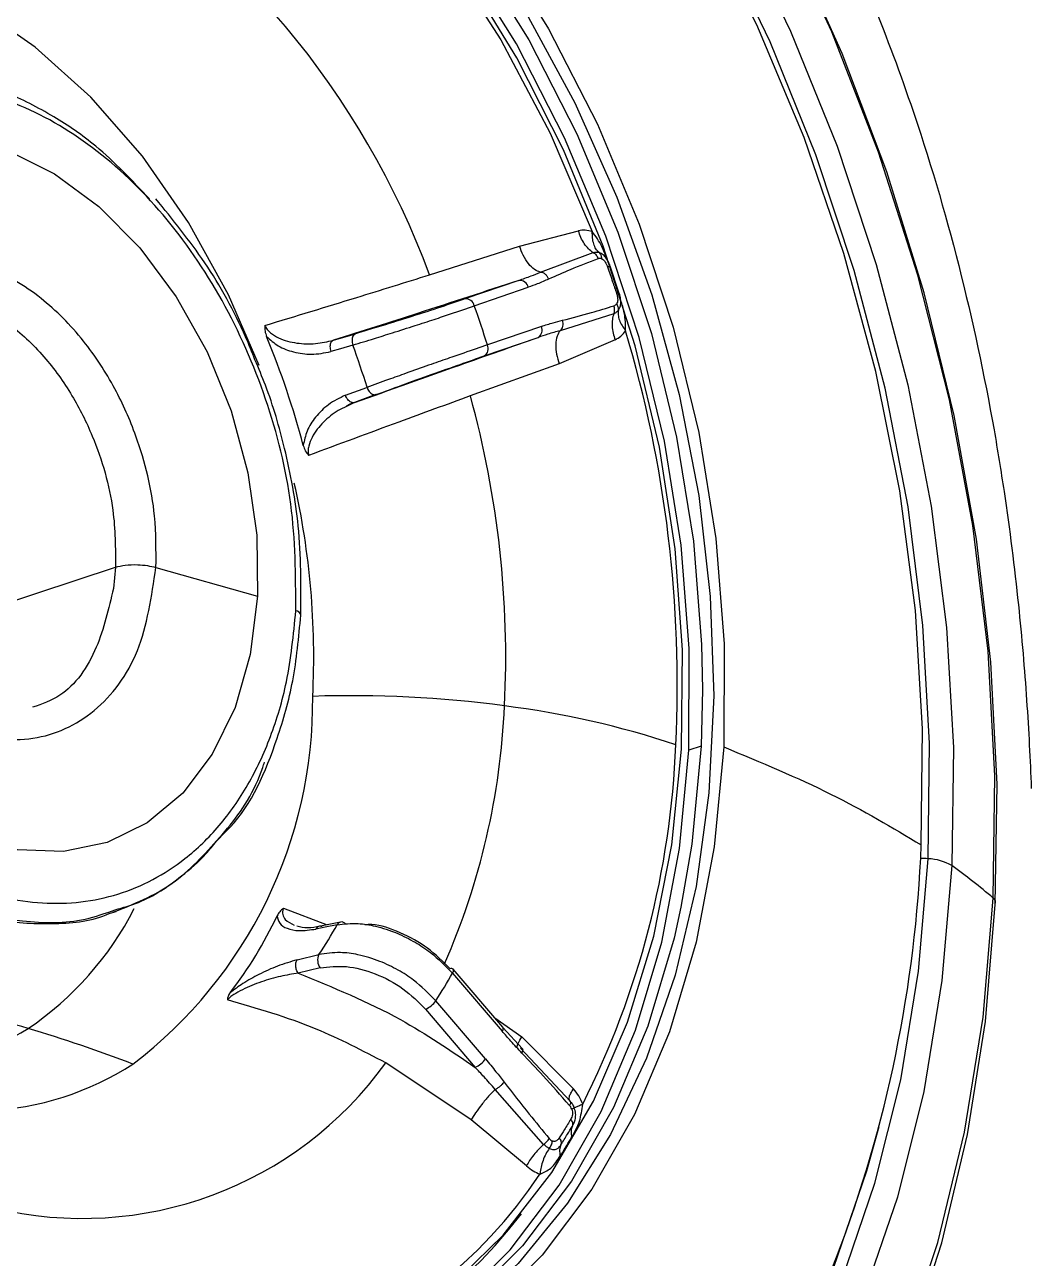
# Model space of a CAD drawing. Extents: x 525 to 613, y 487 to 635.
# Drawn here: x 541.363 to 542.62, y 561.978 to 563.518 of the extents above; entities that cross this region are included whole.
import ezdxf

# ---------------------------------------------------------------- set-up
doc = ezdxf.new("R2010")
doc.units = 0
doc.header["$MEASUREMENT"] = 0
doc.layers.add('1', color=4, linetype='Continuous')
doc.layers.add('STD TEST', color=3, linetype='Continuous')

# ---------------------------------------------------------------- blocks, each defined once
blk = doc.blocks.new('2023 VANGUARD')
at = {"layer": '1', "color": 3, "linetype": 'Continuous', "lineweight": 25}
for p, q in [((-26.9788, -29.4499), (-26.9052, -29.4307)), ((-27.091, -29.4856), (-26.9788, -29.4499)), ((-26.9526, -29.4822), (-26.8869, -29.4578)), ((-26.8546, -29.5078), (-26.8657, -29.4747)), ((-26.9796, -29.4926), (-27.0469, -29.5157)), ((-27.0352, -29.5243), (-26.9679, -29.5011)), ((-26.8612, -29.5342), (-26.928, -29.5553)), ((-26.9515, -29.5499), (-27.0188, -29.5731)), ((-27.2111, -29.5672), (-27.1836, -29.5591)), ((-27.0229, -29.5868), (-26.9556, -29.5637)), ((-26.8594, -29.5667), (-26.9294, -29.5966)), ((-26.9294, -29.5966), (-27.0402, -29.6366)), ((-27.196, -29.6359), (-27.1692, -29.626)), ((-27.158, -29.6351), (-27.1849, -29.645)), ((-27.1849, -29.645), (-27.1947, -29.6499)), ((-27.7458, -29.937), (-27.483, -29.8503)), ((-27.483, -29.8503), (-27.4857, -29.877)), ((-27.4326, -29.8507), (-27.3057, -29.8867)), ((-26.7504, -30.0029), (-26.7521, -30.0736)), ((-26.7521, -30.0736), (-26.7674, -30.0787)), ((-27.4909, -30.2827), (-27.4825, -30.2799)), ((-27.2735, -30.276), (-27.2189, -30.2967)), ((-27.2021, -30.2933), (-27.2294, -30.2988)), ((-27.2565, -30.3405), (-27.2292, -30.3339)), ((-27.2275, -30.3506), (-27.2549, -30.3572)), ((-27.0623, -30.3571), (-27.0003, -30.4296)), ((-26.9994, -30.4246), (-27.0614, -30.3521)), ((-27.0961, -30.402), (-27.0341, -30.4746)), ((-27.0214, -30.4641), (-27.0834, -30.3915)), ((-27.0096, -30.4127), (-26.976, -30.4366)), ((-26.9751, -30.4516), (-26.9994, -30.4247)), ((-26.9777, -30.4505), (-26.9157, -30.5167)), ((-26.976, -30.4366), (-26.9113, -30.5013)), ((-27.0393, -30.5402), (-27.1456, -30.469)), ((-26.9487, -30.5707), (-27.0092, -30.5021)), ((-26.9157, -30.5167), (-26.917, -30.5147)), ((-26.97, -30.5974), (-27.0393, -30.5402)), ((-26.9291, -30.5736), (-26.9293, -30.5734)), ((-26.9278, -30.5732), (-26.9288, -30.5738))]:
    blk.add_line(p, q, dxfattribs=at)
at = {"layer": '1', "color": 3, "linetype": 'Continuous', "lineweight": 25, "flags": 128}
for points in [[(-26.3849, -30.2712), (-26.3827, -30.1214), (-26.3906, -29.9691), (-26.4084, -29.8153), (-26.4362, -29.6612), (-26.4736, -29.5081), (-26.5204, -29.357), (-26.5762, -29.2092), (-26.6406, -29.0657), (-26.7131, -28.9277), (-26.7932, -28.7961), (-26.8802, -28.672), (-26.9735, -28.5564), (-27.0724, -28.4501), (-27.1761, -28.354), (-27.2838, -28.2686), (-27.3948, -28.1948), (-27.5081, -28.1331), (-27.6229, -28.0839), (-27.7383, -28.0476), (-27.8535, -28.0246), (-27.9046, -28.0186)], [(-26.3875, -30.2633), (-26.3854, -30.1107), (-26.3938, -29.9554), (-26.4127, -29.7986), (-26.442, -29.6417), (-26.4814, -29.4859), (-26.5305, -29.3324), (-26.589, -29.1825), (-26.6565, -29.0374)], [(-26.7073, -29.0426), (-26.6404, -29.1814), (-26.5823, -29.3252), (-26.5334, -29.4728), (-26.4941, -29.6229), (-26.4649, -29.7743), (-26.4458, -29.9256), (-26.4372, -30.0755), (-26.4391, -30.2228)], [(-26.4686, -30.2143), (-26.4668, -30.0701), (-26.4752, -29.9233), (-26.4938, -29.7753), (-26.5225, -29.6271), (-26.5609, -29.4802), (-26.6087, -29.3358), (-26.6657, -29.195), (-26.7311, -29.0591)], [(-26.4773, -30.197), (-26.4756, -30.052), (-26.4846, -29.9043), (-26.504, -29.7553), (-26.5339, -29.6064), (-26.5738, -29.459), (-26.6235, -29.3142), (-26.6825, -29.1735), (-26.7502, -29.0382), (-26.8261, -28.9094), (-26.9094, -28.7883), (-26.9994, -28.676), (-27.0953, -28.5736), (-27.1962, -28.482), (-27.3012, -28.4019), (-27.4094, -28.3342), (-27.474, -28.3004)], [(-27.5496, -28.6156), (-27.4513, -28.6593), (-27.3549, -28.7168), (-27.2617, -28.7871), (-27.1728, -28.8696), (-27.0893, -28.9631), (-27.0123, -29.0665), (-26.9428, -29.1784), (-26.8815, -29.2975), (-26.8294, -29.4223), (-26.7871, -29.5511), (-26.755, -29.6824), (-26.7336, -29.8146), (-26.7232, -29.9459), (-26.7238, -30.0747)], [(-26.9703, -29.159), (-26.9097, -29.271), (-26.8574, -29.3886), (-26.8138, -29.5104), (-26.7796, -29.6351), (-26.7551, -29.761), (-26.7407, -29.8868), (-26.7363, -30.011), (-26.7423, -30.1321), (-26.7584, -30.2487), (-26.7844, -30.3595), (-26.8201, -30.4631), (-26.8651, -30.5583), (-26.9188, -30.6441), (-26.9806, -30.7193), (-27.0497, -30.7832), (-27.1254, -30.8349), (-27.2067, -30.8739), (-27.2504, -30.8889)], [(-26.7674, -30.0787), (-26.7668, -29.952), (-26.777, -29.8229), (-26.798, -29.693), (-26.8296, -29.5639), (-26.8712, -29.4372), (-26.9225, -29.3146), (-26.9827, -29.1975), (-27.0511, -29.0874), (-27.1268, -28.9858), (-27.2088, -28.8939), (-27.2963, -28.8128), (-27.3879, -28.7436), (-27.4827, -28.6871), (-27.5794, -28.6441)], [(-27.564, -28.639), (-27.4674, -28.682), (-27.3726, -28.7385), (-27.2809, -28.8077), (-27.1935, -28.8888), (-27.1114, -28.9807), (-27.0357, -29.0824), (-26.9673, -29.1924), (-26.9071, -29.3095), (-26.8559, -29.4322), (-26.8142, -29.5589), (-26.7827, -29.688), (-26.7617, -29.8179), (-26.7514, -29.947), (-26.7504, -30.0029)], [(-27.1709, -30.8208), (-27.1427, -30.8047), (-27.0673, -30.7506), (-26.999, -30.684), (-26.9385, -30.6056), (-26.8866, -30.5166), (-26.844, -30.418), (-26.8112, -30.311), (-26.7887, -30.197), (-26.7766, -30.0774), (-26.7752, -29.9537), (-26.7844, -29.8276), (-26.8042, -29.7005), (-26.8343, -29.5741), (-26.8743, -29.4499), (-26.9238, -29.3296), (-26.9821, -29.2146), (-27.0484, -29.1064), (-27.1219, -29.0063), (-27.2018, -28.9156), (-27.287, -28.8355), (-27.3764, -28.7669), (-27.4689, -28.7107), (-27.5634, -28.6676)], [(-27.513, -28.7), (-27.4169, -28.7514), (-27.3236, -28.8164), (-27.2343, -28.8941), (-27.1502, -28.9835), (-27.0726, -29.0834), (-27.0023, -29.1924), (-26.9405, -29.309), (-26.8879, -29.4316)], [(-27.3039, -29.5987), (-27.342, -29.5105), (-27.3919, -29.4201), (-27.4496, -29.3373), (-27.5138, -29.2639), (-27.5833, -29.2014), (-27.6568, -29.1509), (-27.7326, -29.1135), (-27.8094, -29.0899), (-27.8855, -29.0807), (-27.9595, -29.0859), (-28.0299, -29.1055), (-28.0953, -29.1392)], [(-26.4998, -30.823), (-26.4565, -30.693), (-26.4232, -30.5556), (-26.4001, -30.412), (-26.3875, -30.2633)], [(-26.4391, -30.2228), (-26.4515, -30.3663), (-26.4742, -30.5046), (-26.507, -30.6366), (-26.5498, -30.7613)], [(-28.5478, -30.486), (-28.4719, -30.6148), (-28.3886, -30.7359), (-28.2986, -30.8482), (-28.2027, -30.9506), (-28.1018, -31.0422), (-27.9968, -31.1223), (-27.8886, -31.1901), (-27.7783, -31.2449), (-27.6668, -31.2863), (-27.5551, -31.3138), (-27.4443, -31.3274), (-27.3353, -31.3267), (-27.2292, -31.3119), (-27.1269, -31.2831), (-27.0293, -31.2404), (-26.9373, -31.1844), (-26.8518, -31.1155), (-26.7735, -31.0344), (-26.7031, -30.9417), (-26.6413, -30.8384), (-26.5886, -30.7253), (-26.5831, -30.7116)], [(-27.9754, -29.6319), (-27.9662, -29.5594), (-27.9471, -29.4931), (-27.9187, -29.4348), (-27.8818, -29.3864), (-27.8377, -29.3493), (-27.7875, -29.3246), (-27.7328, -29.3132), (-27.6754, -29.3153), (-27.6169, -29.331), (-27.5591, -29.3596), (-27.5038, -29.4004), (-27.4526, -29.452), (-27.4072, -29.5131), (-27.3688, -29.5816), (-27.3387, -29.6555), (-27.3178, -29.7325), (-27.3067, -29.8104), (-27.3057, -29.8867)], [(-28.5128, -30.5928), (-28.4332, -30.7136), (-28.347, -30.8263), (-28.255, -30.9299), (-28.1579, -31.0236), (-28.0565, -31.1066), (-27.9518, -31.1782), (-27.8447, -31.2377), (-27.7359, -31.2846), (-27.6265, -31.3187), (-27.5175, -31.3394), (-27.4096, -31.3467), (-27.3039, -31.3406), (-27.2013, -31.321), (-27.1026, -31.2882), (-27.0086, -31.2424), (-26.9203, -31.1839), (-26.8382, -31.1134), (-26.7632, -31.0314), (-26.6958, -30.9386), (-26.6367, -30.8358), (-26.5863, -30.7239), (-26.5451, -30.6038), (-26.53, -30.5484)], [(-27.1869, -29.5732), (-27.2023, -29.5778), (-27.2144, -29.5813)], [(-27.3057, -29.8867), (-27.3149, -29.9592), (-27.3339, -30.0255), (-27.3623, -30.0838), (-27.3992, -30.1323), (-27.4434, -30.1693), (-27.4936, -30.194), (-27.5482, -30.2054), (-27.6056, -30.2033), (-27.6642, -30.1877), (-27.7219, -30.159), (-27.7773, -30.1183), (-27.8284, -30.0666), (-27.8739, -30.0055), (-27.9122, -29.937), (-27.9423, -29.8631), (-27.9633, -29.7861), (-27.9744, -29.7082), (-27.9754, -29.6319)], [(-26.7238, -30.0747), (-26.7356, -30.1993), (-26.7582, -30.3184), (-26.7916, -30.4302), (-26.8351, -30.5334), (-26.8883, -30.6268), (-26.9506, -30.7091), (-27.0211, -30.7793), (-27.0989, -30.8365), (-27.1831, -30.8801), (-27.2726, -30.9094), (-27.3662, -30.9241), (-27.4629, -30.924), (-27.5614, -30.9091), (-27.6604, -30.8796)], [(-27.2534, -30.8837), (-27.2189, -30.8706), (-27.1362, -30.8278), (-27.0597, -30.7715), (-26.9904, -30.7024), (-26.9292, -30.6215), (-26.8768, -30.5297), (-26.834, -30.4282), (-26.8012, -30.3183), (-26.779, -30.2013), (-26.7674, -30.0787)], [(-26.7521, -30.0736), (-26.7636, -30.1962), (-26.7772, -30.2745)], [(-27.9031, -31.238), (-27.8549, -31.2631), (-27.7445, -31.3108), (-27.6334, -31.3453), (-27.5226, -31.3664), (-27.4131, -31.3738), (-27.3057, -31.3676), (-27.2015, -31.3477), (-27.1012, -31.3144), (-27.0058, -31.2678), (-26.9161, -31.2085), (-26.8328, -31.1369), (-26.7566, -31.0536), (-26.6882, -30.9593), (-26.6281, -30.8549), (-26.577, -30.7413), (-26.5351, -30.6193), (-26.5029, -30.4901), (-26.4807, -30.3547), (-26.4686, -30.2143)], [(-26.7772, -30.2745), (-26.7859, -30.3132), (-26.8187, -30.4232), (-26.8615, -30.5247), (-26.9138, -30.6165), (-26.975, -30.6974), (-27.0443, -30.7664), (-27.1208, -30.8227), (-27.2036, -30.8655), (-27.2916, -30.8943), (-27.3837, -30.9088), (-27.4787, -30.9087), (-27.5755, -30.894), (-27.5938, -30.8896)], [(-26.8041, -31.304), (-26.7473, -31.2473), (-26.6714, -31.1559), (-26.6034, -31.054), (-26.5437, -30.9424), (-26.493, -30.822), (-26.4514, -30.6937), (-26.4194, -30.5584), (-26.3972, -30.4172), (-26.3849, -30.2712)], [(-27.2064, -30.2966), (-27.2213, -30.2996), (-27.233, -30.302)]]:
    blk.add_lwpolyline(points, dxfattribs=at)
at = {"layer": '1', "color": 3, "linetype": 'Continuous', "lineweight": 25}
for centre, radius, start, end in [((-28.0778, -29.851), 1.0522, 20.3195, 59.5063), ((-26.9785, -29.5033), 0.0108, 11.3331, 95.7377), ((-27.0458, -29.5264), 0.0108, 11.3332, 95.7362), ((-28.2341, -29.9553), 1.274, 17.4576, 19.7712), ((-26.961, -29.5546), 0.0106, 300.8326, 26.097), ((-28.326, -29.997), 1.5442, 357.2113, 16.618), ((-28.3001, -29.977), 1.0876, 14.8353, 22.3935), ((-27.1799, -29.5662), 0.008, 117.4247, 184.6642), ((-27.1701, -29.5674), 0.0178, 178.282, 199.0255), ((-28.2244, -29.952), 1.1045, 17.1703, 20.0584), ((-27.0284, -29.5777), 0.0106, 300.8331, 26.097), ((-27.1552, -29.622), 0.0145, 195.8389, 241.7657), ((-27.1597, -29.6297), 0.00559, 244.5367, 287.1469), ((-28.2242, -29.963), 1.2282, 357.1759, 15.4093), ((-28.2204, -29.9624), 0.9847, 357.1335, 12.728), ((-27.2588, -29.9121), 0.00727, 14.588, 83.7086), ((-27.8066, -30.0173), 0.5697, 307.3085, 0.5699), ((-27.1891, -31.4649), 1.4541, 82.4307, 91.8882), ((-27.8919, -29.9849), 0.8952, 336.2642, 357.5306), ((-27.136, -31.1278), 1.1129, 71.5413, 82.8535), ((-27.8752, -30.0284), 1.0924, 333.2249, 357.7057), ((-28.0929, -30.133), 1.6169, 339.033, 357.7309), ((-26.4788, -30.326), 0.1122, 84.7971, 89.6836), ((-26.4714, -30.279), 0.0648, 60.134, 87.5682), ((-26.8592, -30.8124), 0.7239, 49.3353, 54.531), ((-26.3908, -30.2687), 0.0064, 337.4188, 58.4063), ((-27.814, -30.0967), 0.3971, 303.9543, 333.09), ((-27.757, -30.0608), 0.5261, 322.4432, 334.7158), ((-27.6726, -30.0374), 0.5334, 326.2334, 330.9255), ((-27.2006, -30.2997), 0.00656, 103.5702, 152.1452), ((-27.201, -30.299), 0.00584, 66.0249, 100.8057), ((-27.2023, -30.302), 0.00902, 42.5316, 66.1887), ((-27.2149, -30.3409), 0.0159, 153.6538, 217.4057), ((-27.5976, -30.0537), 0.6152, 326.7001, 330.4589), ((-27.0636, -30.355), 0.00366, 52.9573, 118.2761), ((-27.0654, -30.3539), 0.00437, 314.1252, 25.3258), ((-28.0363, -31.9317), 1.5698, 73.5651, 78.4673), ((-27.1065, -30.3764), 0.0276, 292.2654, 326.9423), ((-27.7747, -30.1302), 0.3476, 246.4163, 301.6673), ((-28.0762, -32.067), 1.7108, 68.9382, 73.5671), ((-27.0037, -30.4265), 0.00465, 316.522, 22.9292), ((-27.0445, -30.449), 0.0276, 292.2653, 326.9423), ((-27.6589, -30.1667), 0.3623, 272.4405, 303.039), ((-27.5246, -30.1961), 0.467, 256.3698, 324.2317), ((-27.4449, -30.2821), 0.5898, 251.5106, 326.4635), ((-27.4582, -30.2927), 0.6041, 247.0128, 322.881)]:
    blk.add_arc(centre, radius, start, end, dxfattribs=at)
for points, knots in [([(-25.7013, -30.1782), (-25.7014, -30.1778), (-25.7016, -30.1761), (-25.7025, -30.1722), (-25.7037, -30.1659), (-25.7054, -30.157), (-25.7077, -30.1457), (-25.7105, -30.1319), (-25.7138, -30.1156), (-25.7177, -30.0967), (-25.7222, -30.0754), (-25.7274, -30.0515), (-25.735, -30.0174), (-25.7487, -29.958), (-25.7707, -29.8696), (-25.8005, -29.7604), (-25.8347, -29.647), (-25.8719, -29.5334), (-25.9101, -29.4267), (-25.9484, -29.3267), (-25.999, -29.2034), (-26.0601, -29.0675), (-26.1487, -28.8896), (-26.2453, -28.7167), (-26.359, -28.5368), (-26.4518, -28.4049), (-26.5289, -28.304), (-26.608, -28.2062), (-26.7523, -28.0417), (-26.9684, -27.834), (-27.1841, -27.6683), (-27.345, -27.5623), (-27.486, -27.4772), (-27.6639, -27.3835), (-27.8785, -27.2881), (-28.0576, -27.2206), (-28.201, -27.1732), (-28.3448, -27.1302), (-28.5042, -27.0894), (-28.7205, -27.0441), (-28.9365, -27.0098), (-29.172, -26.9842), (-29.3503, -26.9716), (-29.4781, -26.9661), (-29.549, -26.9639), (-29.6199, -26.9625), (-29.7051, -26.9617), (-29.8134, -26.9626), (-29.9615, -26.9663), (-30.1079, -26.9741), (-30.2502, -26.985), (-30.3513, -26.9944), (-30.4521, -27.0053), (-30.5528, -27.0177), (-30.6198, -27.0272), (-30.6532, -27.032)], [0, 0, 0, 0, 0.000164, 0.00068, 0.001526, 0.002694, 0.004193, 0.006022, 0.008182, 0.010673, 0.013496, 0.016653, 0.020144, 0.026999, 0.040205, 0.055156, 0.07025, 0.085267, 0.10043, 0.113017, 0.125587, 0.150588, 0.169048, 0.200572, 0.225748, 0.250886, 0.263483, 0.275985, 0.301128, 0.352114, 0.401249, 0.420078, 0.438932, 0.476503, 0.513895, 0.551252, 0.569998, 0.58866, 0.626158, 0.65295, 0.701226, 0.738581, 0.775877, 0.794519, 0.805585, 0.81316, 0.831801, 0.850445, 0.870337, 0.910149, 0.928127, 0.946094, 0.964058, 0.982024, 1, 1, 1, 1]), ([(-30.6386, -27.5623), (-30.6201, -27.5602), (-30.5832, -27.556), (-30.5278, -27.5501), (-30.4724, -27.5445), (-30.4169, -27.5393), (-30.3613, -27.5345), (-30.3056, -27.5301), (-30.2499, -27.5261), (-30.1941, -27.5225), (-30.1383, -27.5193), (-30.0823, -27.5164), (-29.9928, -27.5126), (-29.8693, -27.5089), (-29.7133, -27.508), (-29.5587, -27.5107), (-29.3981, -27.5174), (-29.2313, -27.5287), (-29.0067, -27.5503), (-28.7409, -27.5876), (-28.4323, -27.6518), (-28.1265, -27.7387), (-27.8139, -27.8584), (-27.5477, -27.9969), (-27.3367, -28.136), (-27.1828, -28.2555), (-27.0597, -28.3682), (-26.971, -28.4607), (-26.8835, -28.5597), (-26.7801, -28.6931), (-26.6843, -28.8447), (-26.6161, -28.9721), (-26.5748, -29.0588), (-26.532, -29.1585), (-26.4815, -29.2924), (-26.4277, -29.4739), (-26.3931, -29.6362), (-26.3701, -29.7776), (-26.3584, -29.8707), (-26.3501, -29.9575), (-26.3457, -30.0159), (-26.3422, -30.0719), (-26.3407, -30.1085), (-26.3399, -30.1264)], [0, 0, 0, 0, 0.01131, 0.022615, 0.033918, 0.045217, 0.056514, 0.067807, 0.079098, 0.090387, 0.101674, 0.112959, 0.124243, 0.155838, 0.187433, 0.217892, 0.248369, 0.28322, 0.316993, 0.381372, 0.439839, 0.498054, 0.560391, 0.623186, 0.656022, 0.68876, 0.719321, 0.735926, 0.748748, 0.780336, 0.812083, 0.827627, 0.843041, 0.853454, 0.874219, 0.904192, 0.934262, 0.945487, 0.96626, 0.975164, 0.983754, 0.992032, 1, 1, 1, 1]), ([(-27.4407, -29.3909), (-27.4626, -29.3676), (-27.5002, -29.3277), (-27.5618, -29.2857), (-27.61, -29.2613), (-27.6503, -29.2472), (-27.6799, -29.2398), (-27.7259, -29.2328), (-27.7771, -29.2324), (-27.8149, -29.246), (-27.8286, -29.251)], [0, 0, 0, 0, 0.18689, 0.321302, 0.471612, 0.546139, 0.618589, 0.688961, 0.887311, 1, 1, 1, 1]), ([(-27.258, -29.9048), (-27.2582, -29.8606), (-27.2587, -29.7733), (-27.2922, -29.6393), (-27.3468, -29.5151), (-27.4213, -29.407), (-27.5102, -29.3223), (-27.6078, -29.2666), (-27.7075, -29.2436), (-27.8028, -29.2547), (-27.8762, -29.2935), (-27.9286, -29.344), (-27.9646, -29.3954), (-27.9929, -29.456), (-28.0147, -29.5283), (-28.0201, -29.5837), (-28.0231, -29.6137)], [0, 0, 0, 0, 0.084322, 0.166561, 0.248777, 0.33096, 0.413113, 0.495267, 0.577423, 0.659581, 0.741762, 0.791173, 0.840598, 0.890044, 0.940333, 1, 1, 1, 1]), ([(-27.309, -29.5917), (-27.3128, -29.5821), (-27.3299, -29.5394), (-27.3694, -29.4684), (-27.4119, -29.4165), (-27.4329, -29.3906)], [0, 0, 0, 0, 0.126367, 0.565754, 1, 1, 1, 1]), ([(-26.8879, -29.4316), (-26.8909, -29.4308), (-26.8967, -29.4292), (-26.9024, -29.4302), (-26.9052, -29.4307)], [0, 0, 0, 0, 0.504199, 1, 1, 1, 1]), ([(-26.8869, -29.4578), (-26.8888, -29.4564), (-26.8928, -29.4534), (-26.898, -29.4468), (-26.9024, -29.4392), (-26.9043, -29.4335), (-26.9052, -29.4307)], [0, 0, 0, 0, 0.249775, 0.504218, 0.756467, 1, 1, 1, 1]), ([(-26.8795, -29.4578), (-26.8809, -29.4564), (-26.8836, -29.4535), (-26.8863, -29.4472), (-26.8879, -29.4398), (-26.8879, -29.4343), (-26.8879, -29.4316)], [0, 0, 0, 0, 0.249676, 0.503855, 0.756033, 1, 1, 1, 1]), ([(-26.8697, -29.4659), (-26.8716, -29.4606), (-26.8761, -29.4478), (-26.8836, -29.4376), (-26.8879, -29.4316)], [0, 0, 0, 0, 0.417687, 1, 1, 1, 1]), ([(-26.9526, -29.4822), (-26.9551, -29.4814), (-26.9601, -29.4797), (-26.9677, -29.4721), (-26.9744, -29.4618), (-26.9774, -29.4538), (-26.9788, -29.4499)], [0, 0, 0, 0, 0.250711, 0.5105114, 0.7646087, 1, 1, 1, 1]), ([(-27.4326, -29.8507), (-27.4325, -29.8294), (-27.4322, -29.7755), (-27.4512, -29.6977), (-27.4838, -29.6242), (-27.5234, -29.564), (-27.577, -29.5101), (-27.6363, -29.4757), (-27.6928, -29.4625), (-27.741, -29.4658), (-27.7834, -29.4825), (-27.8289, -29.5183), (-27.8696, -29.5818), (-27.8786, -29.6478), (-27.8828, -29.6791)], [0, 0, 0, 0, 0.06946, 0.175709, 0.242892, 0.319309, 0.40495, 0.499799, 0.573044, 0.643265, 0.710458, 0.774619, 0.893317, 1, 1, 1, 1]), ([(-26.8806, -29.4656), (-26.8923, -29.47), (-26.913, -29.478), (-26.9334, -29.4869), (-26.9424, -29.4909)], [0, 0, 0, 0, 0.559998, 1, 1, 1, 1]), ([(-26.8869, -29.4578), (-26.8857, -29.4575), (-26.8833, -29.457), (-26.8808, -29.4575), (-26.8795, -29.4578)], [0, 0, 0, 0, 0.505655, 1, 1, 1, 1]), ([(-26.8869, -29.4578), (-26.8862, -29.4582), (-26.8849, -29.459), (-26.8831, -29.4609), (-26.8816, -29.4631), (-26.8809, -29.4648), (-26.8806, -29.4656)], [0, 0, 0, 0, 0.246698, 0.5, 0.753302, 1, 1, 1, 1]), ([(-26.8766, -29.4655), (-26.8774, -29.4653), (-26.8788, -29.4651), (-26.8801, -29.4654), (-26.8806, -29.4656)], [0, 0, 0, 0, 0.562739, 1, 1, 1, 1]), ([(-26.8795, -29.4578), (-26.8791, -29.4582), (-26.8783, -29.4591), (-26.8773, -29.4609), (-26.8767, -29.4631), (-26.8766, -29.4647), (-26.8766, -29.4655)], [0, 0, 0, 0, 0.247007, 0.5, 0.752993, 1, 1, 1, 1]), ([(-26.8661, -29.4748), (-26.8667, -29.4731), (-26.8679, -29.4696), (-26.8704, -29.4646), (-26.8743, -29.46), (-26.8777, -29.4586), (-26.8795, -29.4578)], [0, 0, 0, 0, 0.210352, 0.445074, 0.702847, 1, 1, 1, 1]), ([(-26.8766, -29.4655), (-26.8757, -29.4659), (-26.8739, -29.4667), (-26.871, -29.4703), (-26.8696, -29.4736), (-26.8688, -29.4758)], [0, 0, 0, 0, 0.24307, 0.51589, 1, 1, 1, 1]), ([(-26.8657, -29.4747), (-26.866, -29.4737), (-26.8667, -29.4718), (-26.868, -29.4687), (-26.8698, -29.4656), (-26.8713, -29.4637), (-26.8721, -29.4627)], [0, 0, 0, 0, 0.227681, 0.469809, 0.725762, 1, 1, 1, 1]), ([(-26.8661, -29.4748), (-26.8659, -29.4747), (-26.8655, -29.4746), (-26.8659, -29.4748), (-26.8669, -29.4751), (-26.8682, -29.4756), (-26.8688, -29.4758)], [0, 0, 0, 0, 0.245697, 0.5, 0.754303, 1, 1, 1, 1]), ([(-26.8688, -29.4758), (-26.8667, -29.482), (-26.863, -29.493), (-26.8593, -29.504), (-26.8576, -29.5088)], [0, 0, 0, 0, 0.56, 1, 1, 1, 1]), ([(-27.2967, -29.5488), (-27.2583, -29.5372), (-27.1887, -29.516), (-27.1212, -29.495), (-27.091, -29.4856)], [0, 0, 0, 0, 0.5525, 1, 1, 1, 1]), ([(-26.9796, -29.4926), (-27.0211, -29.5061), (-27.0953, -29.5304), (-27.1757, -29.556), (-27.2111, -29.5672)], [0, 0, 0, 0, 0.559799, 1, 1, 1, 1]), ([(-26.9796, -29.4926), (-26.9745, -29.4907), (-26.9654, -29.4875), (-26.9565, -29.4838), (-26.9526, -29.4822)], [0, 0, 0, 0, 0.558531, 1, 1, 1, 1]), ([(-26.9424, -29.4909), (-26.9471, -29.4929), (-26.9555, -29.4967), (-26.9641, -29.4998), (-26.9679, -29.5011)], [0, 0, 0, 0, 0.559985, 1, 1, 1, 1]), ([(-26.9526, -29.4822), (-26.9516, -29.4823), (-26.9496, -29.4826), (-26.9467, -29.4845), (-26.9441, -29.4874), (-26.943, -29.4897), (-26.9424, -29.4909)], [0, 0, 0, 0, 0.243098, 0.5, 0.756902, 1, 1, 1, 1]), ([(-27.774, -29.5148), (-27.7687, -29.5125), (-27.7506, -29.5047), (-27.7151, -29.5041), (-27.6671, -29.5147), (-27.6176, -29.5426), (-27.5725, -29.5849), (-27.5372, -29.6338), (-27.5052, -29.6977), (-27.4835, -29.7725), (-27.4832, -29.8268), (-27.483, -29.8503)], [0, 0, 0, 0, 0.042789, 0.146438, 0.254205, 0.381917, 0.499831, 0.607935, 0.706216, 0.872631, 1, 1, 1, 1]), ([(-26.8549, -29.5079), (-26.8547, -29.5078), (-26.8544, -29.5077), (-26.8547, -29.5078), (-26.8558, -29.5082), (-26.857, -29.5086), (-26.8576, -29.5088)], [0, 0, 0, 0, 0.245697, 0.5, 0.754303, 1, 1, 1, 1]), ([(-26.8576, -29.5088), (-26.8572, -29.5103), (-26.8564, -29.5131), (-26.8561, -29.5169), (-26.8565, -29.5199), (-26.8573, -29.5212), (-26.8576, -29.5218)], [0, 0, 0, 0, 0.3161438, 0.6048121, 0.810522, 1, 1, 1, 1]), ([(-26.8553, -29.5297), (-26.8544, -29.5279), (-26.8525, -29.5247), (-26.8522, -29.5187), (-26.8532, -29.5131), (-26.8544, -29.5096), (-26.8549, -29.5079)], [0, 0, 0, 0, 0.296548, 0.554251, 0.789189, 1, 1, 1, 1]), ([(-26.8524, -29.5213), (-26.8524, -29.52), (-26.8523, -29.5176), (-26.8528, -29.514), (-26.8536, -29.5107), (-26.8542, -29.5087), (-26.8546, -29.5078)], [0, 0, 0, 0, 0.274271, 0.530182, 0.772282, 1, 1, 1, 1]), ([(-27.1869, -29.5732), (-27.1782, -29.5706), (-27.1629, -29.566), (-27.1359, -29.5575), (-27.1104, -29.5494), (-27.0859, -29.5414), (-27.0597, -29.5327), (-27.0447, -29.5275), (-27.0352, -29.5243)], [0, 0, 0, 0, 0.189178, 0.329349, 0.49967, 0.644705, 0.776575, 1, 1, 1, 1]), ([(-27.0469, -29.5157), (-27.0565, -29.519), (-27.0757, -29.5255), (-27.1132, -29.5376), (-27.1516, -29.5496), (-27.173, -29.556), (-27.1836, -29.5591)], [0, 0, 0, 0, 0.249643, 0.500118, 0.750531, 1, 1, 1, 1]), ([(-26.9251, -29.5423), (-26.913, -29.5392), (-26.8915, -29.5337), (-26.8702, -29.5271), (-26.8609, -29.5242)], [0, 0, 0, 0, 0.5599965, 1, 1, 1, 1]), ([(-26.8612, -29.5342), (-26.8609, -29.5335), (-26.8603, -29.532), (-26.86, -29.5295), (-26.8602, -29.5268), (-26.8606, -29.5251), (-26.8609, -29.5242)], [0, 0, 0, 0, 0.246698, 0.5, 0.753302, 1, 1, 1, 1]), ([(-26.8609, -29.5242), (-26.8602, -29.5239), (-26.859, -29.5234), (-26.858, -29.5223), (-26.8576, -29.5218)], [0, 0, 0, 0, 0.5571348, 1, 1, 1, 1]), ([(-26.8553, -29.5297), (-26.8553, -29.5291), (-26.8551, -29.5279), (-26.8555, -29.5259), (-26.8563, -29.5238), (-26.8572, -29.5225), (-26.8576, -29.5218)], [0, 0, 0, 0, 0.247007, 0.5, 0.752993, 1, 1, 1, 1]), ([(-26.8463, -29.5553), (-26.8464, -29.5479), (-26.8466, -29.5353), (-26.8508, -29.5225), (-26.8525, -29.5172)], [0, 0, 0, 0, 0.587044, 1, 1, 1, 1]), ([(-26.9515, -29.5499), (-26.9466, -29.5483), (-26.9379, -29.5455), (-26.929, -29.5433), (-26.9251, -29.5423)], [0, 0, 0, 0, 0.559985, 1, 1, 1, 1]), ([(-26.928, -29.5553), (-26.9273, -29.5546), (-26.9259, -29.5532), (-26.9246, -29.5499), (-26.9243, -29.5461), (-26.9248, -29.5435), (-26.9251, -29.5423)], [0, 0, 0, 0, 0.243098, 0.5, 0.756902, 1, 1, 1, 1]), ([(-26.8612, -29.5342), (-26.8618, -29.5365), (-26.8632, -29.5412), (-26.8634, -29.5495), (-26.8623, -29.5582), (-26.8604, -29.5639), (-26.8594, -29.5667)], [0, 0, 0, 0, 0.249775, 0.504218, 0.756467, 1, 1, 1, 1]), ([(-26.8553, -29.5297), (-26.8562, -29.5306), (-26.8578, -29.5326), (-26.86, -29.5336), (-26.8612, -29.5342)], [0, 0, 0, 0, 0.496987, 1, 1, 1, 1]), ([(-26.8553, -29.5297), (-26.8556, -29.5316), (-26.856, -29.5354), (-26.8543, -29.5421), (-26.8512, -29.5489), (-26.8479, -29.5532), (-26.8463, -29.5553)], [0, 0, 0, 0, 0.249676, 0.503855, 0.756033, 1, 1, 1, 1]), ([(-27.2967, -29.5488), (-27.2968, -29.5512), (-27.2969, -29.5559), (-27.2953, -29.5604), (-27.2945, -29.5627)], [0, 0, 0, 0, 0.492896, 1, 1, 1, 1]), ([(-27.2967, -29.5488), (-27.2958, -29.5505), (-27.2939, -29.5539), (-27.2882, -29.5595), (-27.2759, -29.5668), (-27.2566, -29.5715), (-27.2333, -29.5724), (-27.2185, -29.5689), (-27.2111, -29.5672)], [0, 0, 0, 0, 0.0552329, 0.112021, 0.2322227, 0.4846877, 0.7427373, 1, 1, 1, 1]), ([(-26.928, -29.5553), (-26.9332, -29.5567), (-26.9424, -29.5593), (-26.9516, -29.5623), (-26.9556, -29.5637)], [0, 0, 0, 0, 0.561456, 1, 1, 1, 1]), ([(-26.928, -29.5553), (-26.9295, -29.5574), (-26.9325, -29.5617), (-26.934, -29.5723), (-26.9331, -29.5844), (-26.9306, -29.5926), (-26.9294, -29.5966)], [0, 0, 0, 0, 0.250711, 0.510511, 0.764609, 1, 1, 1, 1]), ([(-26.8594, -29.5667), (-26.8569, -29.5653), (-26.8518, -29.5626), (-26.8481, -29.5578), (-26.8463, -29.5553)], [0, 0, 0, 0, 0.495801, 1, 1, 1, 1]), ([(-27.2945, -29.5627), (-27.2898, -29.5668), (-27.2793, -29.5759), (-27.2598, -29.5827), (-27.2374, -29.586), (-27.2224, -29.583), (-27.2144, -29.5813)], [0, 0, 0, 0, 0.192524, 0.423609, 0.694681, 1, 1, 1, 1]), ([(-27.1849, -29.645), (-27.1404, -29.6291), (-27.0608, -29.6007), (-26.9878, -29.575), (-26.9556, -29.5637)], [0, 0, 0, 0, 0.559798, 1, 1, 1, 1]), ([(-27.0188, -29.5731), (-27.0282, -29.5763), (-27.0432, -29.5814), (-27.0692, -29.5904), (-27.0936, -29.599), (-27.1188, -29.6079), (-27.1455, -29.6174), (-27.1605, -29.6229), (-27.1692, -29.626)], [0, 0, 0, 0, 0.223173, 0.354792, 0.499492, 0.670253, 0.81071, 1, 1, 1, 1]), ([(-27.158, -29.6351), (-27.1476, -29.6313), (-27.1267, -29.6236), (-27.0888, -29.61), (-27.0517, -29.5968), (-27.0325, -29.5902), (-27.0229, -29.5868)], [0, 0, 0, 0, 0.249698, 0.500187, 0.750582, 1, 1, 1, 1]), ([(-27.2518, -29.9102), (-27.2515, -29.8733), (-27.251, -29.8048), (-27.2694, -29.7074), (-27.2893, -29.6379), (-27.3045, -29.6022), (-27.309, -29.5917)], [0, 0, 0, 0, 0.349985, 0.648822, 0.89651, 1, 1, 1, 1]), ([(-28.0508, -29.6127), (-28.0513, -29.644), (-28.0521, -29.7082), (-28.0356, -29.8102), (-28.0045, -29.9147), (-27.972, -29.9849), (-27.9503, -30.0233), (-27.9444, -30.0333), (-27.9372, -30.0451), (-27.9168, -30.0773), (-27.8737, -30.1353), (-27.8118, -30.196), (-27.7462, -30.242), (-27.6979, -30.2662), (-27.6576, -30.2803), (-27.6281, -30.2877), (-27.5821, -30.2947), (-27.5323, -30.2953), (-27.4959, -30.2823), (-27.4836, -30.2779)], [0, 0, 0, 0, 0.087369, 0.178957, 0.274764, 0.374786, 0.383353, 0.393877, 0.406358, 0.420795, 0.498035, 0.606438, 0.672446, 0.746261, 0.78286, 0.818439, 0.852998, 0.950404, 1, 1, 1, 1]), ([(-28.0231, -29.6137), (-28.0229, -29.658), (-28.0225, -29.7453), (-27.9889, -29.8793), (-27.9343, -30.0035), (-27.8598, -30.1116), (-27.7709, -30.1963), (-27.6733, -30.252), (-27.5736, -30.275), (-27.4783, -30.2639), (-27.4049, -30.2251), (-27.3526, -30.1745), (-27.3165, -30.1232), (-27.2883, -30.0626), (-27.2665, -29.9903), (-27.261, -29.9349), (-27.258, -29.9048)], [0, 0, 0, 0, 0.084322, 0.166561, 0.248777, 0.33096, 0.413113, 0.495267, 0.577423, 0.659581, 0.741762, 0.791173, 0.840598, 0.890044, 0.940333, 1, 1, 1, 1]), ([(-27.196, -29.6359), (-27.2034, -29.6393), (-27.2172, -29.6459), (-27.2331, -29.6618), (-27.2446, -29.6789), (-27.2475, -29.6924), (-27.2488, -29.6986)], [0, 0, 0, 0, 0.305289, 0.576375, 0.807463, 1, 1, 1, 1]), ([(-27.1947, -29.6499), (-27.1983, -29.6515), (-27.2088, -29.6563), (-27.2237, -29.6689), (-27.2364, -29.6841), (-27.2417, -29.6973), (-27.2429, -29.7052), (-27.2424, -29.7091), (-27.2421, -29.711)], [0, 0, 0, 0, 0.151776, 0.446474, 0.734796, 0.872069, 0.936923, 1, 1, 1, 1]), ([(-27.0402, -29.6366), (-27.0699, -29.6475), (-27.1362, -29.6718), (-27.2044, -29.697), (-27.2421, -29.711)], [0, 0, 0, 0, 0.447508, 1, 1, 1, 1]), ([(-27.1949, -29.6493), (-27.1936, -29.6485), (-27.191, -29.647), (-27.1885, -29.6456), (-27.1873, -29.6449)], [0, 0, 0, 0, 0.498199, 1, 1, 1, 1]), ([(-27.8828, -29.6793), (-27.8815, -29.7183), (-27.8789, -29.7963), (-27.8321, -29.9119), (-27.7612, -30.0043), (-27.6739, -30.0605), (-27.5842, -30.0716), (-27.5063, -30.0359), (-27.449, -29.9599), (-27.4381, -29.8871), (-27.4326, -29.8507)], [0, 0, 0, 0, 0.125053, 0.250091, 0.375113, 0.500121, 0.625113, 0.750091, 0.875053, 1, 1, 1, 1]), ([(-27.2488, -29.6986), (-27.248, -29.7009), (-27.2466, -29.7054), (-27.2436, -29.7091), (-27.2421, -29.711)], [0, 0, 0, 0, 0.507105, 1, 1, 1, 1]), ([(-27.483, -29.8503), (-27.4792, -29.8494), (-27.4713, -29.8475), (-27.4566, -29.847), (-27.4432, -29.8482), (-27.4361, -29.8499), (-27.4326, -29.8507)], [0, 0, 0, 0, 0.272268, 0.561862, 0.787697, 1, 1, 1, 1]), ([(-28.0185, -29.8802), (-28.0123, -29.9008), (-28, -29.9414), (-27.9721, -29.9984), (-27.9329, -30.0674), (-27.8757, -30.1431), (-27.7988, -30.2149), (-27.7292, -30.2576), (-27.6725, -30.2802), (-27.6197, -30.294), (-27.5585, -30.2968), (-27.511, -30.2922), (-27.4899, -30.2822), (-27.4894, -30.2819)], [0, 0, 0, 0, 0.075421, 0.148149, 0.22271, 0.358766, 0.494822, 0.630878, 0.699005, 0.767131, 0.882553, 0.997219, 1, 1, 1, 1]), ([(-27.4857, -29.877), (-27.4916, -29.9023), (-27.5042, -29.9558), (-27.5413, -30.0095), (-27.5748, -30.0212), (-27.5866, -30.0252)], [0, 0, 0, 0, 0.367645, 0.778225, 1, 1, 1, 1]), ([(-27.3534, -30.1879), (-27.3488, -30.1837), (-27.316, -30.1533), (-27.286, -30.0837), (-27.2593, -29.9921), (-27.2544, -29.938), (-27.2518, -29.9102)], [0, 0, 0, 0, 0.070203, 0.505828, 0.745736, 1, 1, 1, 1]), ([(-26.7238, -30.0747), (-26.6776, -30.0939), (-26.5853, -30.1324), (-26.5133, -30.1755), (-26.4773, -30.197)], [0, 0, 0, 0, 0.5, 1, 1, 1, 1]), ([(-27.3569, -30.1924), (-27.3522, -30.1871), (-27.3296, -30.161), (-27.3082, -30.1283), (-27.2979, -30.0961), (-27.2972, -30.0939)], [0, 0, 0, 0, 0.192068, 0.945163, 1, 1, 1, 1]), ([(-27.4863, -30.2811), (-27.4606, -30.271), (-27.4101, -30.251), (-27.372, -30.2087), (-27.3534, -30.1879)], [0, 0, 0, 0, 0.50946, 1, 1, 1, 1]), ([(-27.4836, -30.2779), (-27.4738, -30.2752), (-27.4439, -30.2671), (-27.4065, -30.2413), (-27.3746, -30.2142), (-27.3613, -30.1978), (-27.3569, -30.1924)], [0, 0, 0, 0, 0.2013677, 0.6133569, 0.8724339, 1, 1, 1, 1]), ([(-27.2735, -30.276), (-27.2751, -30.2774), (-27.2785, -30.2802), (-27.2804, -30.2837), (-27.2813, -30.2855)], [0, 0, 0, 0, 0.492897, 1, 1, 1, 1]), ([(-27.2735, -30.276), (-27.2739, -30.2774), (-27.2749, -30.2802), (-27.2744, -30.2853), (-27.2706, -30.2921), (-27.2641, -30.2951), (-27.2599, -30.2971)], [0, 0, 0, 0, 0.121409, 0.246237, 0.510457, 1, 1, 1, 1]), ([(-27.2813, -30.2855), (-27.2806, -30.2888), (-27.2789, -30.2962), (-27.2687, -30.3019), (-27.2538, -30.3049), (-27.2402, -30.303), (-27.233, -30.302)], [0, 0, 0, 0, 0.192524, 0.423609, 0.694681, 1, 1, 1, 1]), ([(-27.2064, -30.2966), (-27.1979, -30.2956), (-27.1831, -30.2939), (-27.1572, -30.2981), (-27.1329, -30.306), (-27.1097, -30.3177), (-27.085, -30.3338), (-27.0711, -30.3481), (-27.0623, -30.3571)], [0, 0, 0, 0, 0.189178, 0.329349, 0.49967, 0.644705, 0.776575, 1, 1, 1, 1]), ([(-27.0654, -30.3518), (-27.0743, -30.3427), (-27.0922, -30.3246), (-27.1273, -30.3057), (-27.1556, -30.2959), (-27.169, -30.2965), (-27.1719, -30.2967)], [0, 0, 0, 0, 0.30429, 0.609592, 0.91482, 1, 1, 1, 1]), ([(-27.2278, -30.2985), (-27.233, -30.2995), (-27.2434, -30.3015), (-27.2524, -30.2996), (-27.2568, -30.2986)], [0, 0, 0, 0, 0.505233, 1, 1, 1, 1]), ([(-27.2565, -30.3405), (-27.2645, -30.3428), (-27.2797, -30.3472), (-27.3028, -30.3578), (-27.3234, -30.369), (-27.3348, -30.3776), (-27.34, -30.3814)], [0, 0, 0, 0, 0.305289, 0.576375, 0.807463, 1, 1, 1, 1]), ([(-27.0834, -30.3915), (-27.0921, -30.3825), (-27.106, -30.3683), (-27.1308, -30.3524), (-27.1543, -30.3411), (-27.1789, -30.3337), (-27.2053, -30.3302), (-27.2205, -30.3326), (-27.2292, -30.3339)], [0, 0, 0, 0, 0.223173, 0.354792, 0.499492, 0.670253, 0.81071, 1, 1, 1, 1]), ([(-27.2549, -30.3572), (-27.2623, -30.3583), (-27.277, -30.3604), (-27.3008, -30.3674), (-27.3208, -30.3754), (-27.3339, -30.3826), (-27.3402, -30.3871), (-27.3424, -30.3894), (-27.3435, -30.3905)], [0, 0, 0, 0, 0.257263, 0.515312, 0.767777, 0.887979, 0.944767, 1, 1, 1, 1]), ([(-27.2549, -30.3572), (-27.2117, -30.3748), (-27.1343, -30.4062), (-27.0647, -30.4537), (-27.0341, -30.4746)], [0, 0, 0, 0, 0.559798, 1, 1, 1, 1]), ([(-27.2275, -30.3506), (-27.217, -30.3492), (-27.1958, -30.3466), (-27.1587, -30.3565), (-27.1229, -30.3751), (-27.105, -30.3931), (-27.0961, -30.402)], [0, 0, 0, 0, 0.249698, 0.500187, 0.750582, 1, 1, 1, 1]), ([(-27.34, -30.3814), (-27.341, -30.3829), (-27.343, -30.3859), (-27.3433, -30.389), (-27.3435, -30.3905)], [0, 0, 0, 0, 0.507105, 1, 1, 1, 1]), ([(-27.1456, -30.469), (-27.1745, -30.454), (-27.2389, -30.4204), (-27.3063, -30.4011), (-27.3435, -30.3905)], [0, 0, 0, 0, 0.447508, 1, 1, 1, 1]), ([(-26.9759, -30.4567), (-26.9805, -30.4518), (-26.9888, -30.443), (-26.9968, -30.4337), (-27.0003, -30.4296)], [0, 0, 0, 0, 0.559985, 1, 1, 1, 1]), ([(-26.9822, -30.4495), (-26.9818, -30.4479), (-26.9809, -30.4448), (-26.9776, -30.4392), (-26.976, -30.4366)], [0, 0, 0, 0, 0.519108, 1, 1, 1, 1]), ([(-26.9777, -30.4505), (-26.977, -30.4505), (-26.9757, -30.4506), (-26.9747, -30.4519), (-26.9747, -30.454), (-26.9755, -30.4558), (-26.9759, -30.4567)], [0, 0, 0, 0, 0.243098, 0.5, 0.756902, 1, 1, 1, 1]), ([(-27.0214, -30.4641), (-27.017, -30.4694), (-27.009, -30.4788), (-27.0014, -30.4887), (-26.9981, -30.493)], [0, 0, 0, 0, 0.559985, 1, 1, 1, 1]), ([(-26.9163, -30.5221), (-26.9273, -30.5097), (-26.9469, -30.4875), (-26.967, -30.4661), (-26.9759, -30.4567)], [0, 0, 0, 0, 0.559998, 1, 1, 1, 1]), ([(-27.0092, -30.5021), (-27.0138, -30.4969), (-27.0219, -30.4875), (-27.0304, -30.4785), (-27.0341, -30.4746)], [0, 0, 0, 0, 0.561456, 1, 1, 1, 1]), ([(-27.0092, -30.5021), (-27.0082, -30.5016), (-27.0061, -30.5005), (-27.0029, -30.4981), (-27, -30.4955), (-26.9987, -30.4938), (-26.9981, -30.493)], [0, 0, 0, 0, 0.243098, 0.5, 0.756902, 1, 1, 1, 1]), ([(-26.9981, -30.493), (-26.9876, -30.5064), (-26.969, -30.5302), (-26.95, -30.5533), (-26.9416, -30.5635)], [0, 0, 0, 0, 0.559997, 1, 1, 1, 1]), ([(-27.0092, -30.5021), (-27.0119, -30.5048), (-27.0173, -30.5104), (-27.026, -30.5208), (-27.0338, -30.5313), (-27.0375, -30.5373), (-27.0393, -30.5402)], [0, 0, 0, 0, 0.250711, 0.510511, 0.764609, 1, 1, 1, 1]), ([(-26.917, -30.5147), (-26.9169, -30.5136), (-26.9169, -30.5115), (-26.9149, -30.5068), (-26.9125, -30.5032), (-26.9113, -30.5013)], [0, 0, 0, 0, 0.3391563, 0.6753872, 1, 1, 1, 1]), ([(-26.8998, -30.5205), (-26.9014, -30.517), (-26.9044, -30.51), (-26.909, -30.5042), (-26.9113, -30.5013)], [0, 0, 0, 0, 0.504199, 1, 1, 1, 1]), ([(-26.9157, -30.5167), (-26.9155, -30.517), (-26.915, -30.5175), (-26.915, -30.5187), (-26.9153, -30.5203), (-26.916, -30.5215), (-26.9163, -30.5221)], [0, 0, 0, 0, 0.246698, 0.5, 0.753302, 1, 1, 1, 1]), ([(-26.9134, -30.5268), (-26.9139, -30.5258), (-26.9146, -30.5241), (-26.9158, -30.5227), (-26.9163, -30.5221)], [0, 0, 0, 0, 0.562739, 1, 1, 1, 1]), ([(-26.9157, -30.5167), (-26.9147, -30.518), (-26.9127, -30.5205), (-26.9113, -30.5235), (-26.9106, -30.525)], [0, 0, 0, 0, 0.505655, 1, 1, 1, 1]), ([(-26.9134, -30.5268), (-26.9131, -30.5279), (-26.9124, -30.5303), (-26.9127, -30.5349), (-26.914, -30.5375), (-26.9148, -30.5392)], [0, 0, 0, 0, 0.24307, 0.51589, 1, 1, 1, 1]), ([(-26.9137, -30.5619), (-26.91, -30.5555), (-26.9031, -30.5435), (-26.9009, -30.5278), (-26.8998, -30.5205)], [0, 0, 0, 0, 0.531998, 1, 1, 1, 1]), ([(-26.9106, -30.525), (-26.9106, -30.525), (-26.9104, -30.5251), (-26.911, -30.5255), (-26.9119, -30.5261), (-26.9129, -30.5266), (-26.9134, -30.5268)], [0, 0, 0, 0, 0.247007, 0.5, 0.752993, 1, 1, 1, 1]), ([(-26.9127, -30.5478), (-26.912, -30.5465), (-26.9105, -30.5438), (-26.9088, -30.5385), (-26.9084, -30.5319), (-26.9098, -30.5274), (-26.9106, -30.525)], [0, 0, 0, 0, 0.2103521, 0.4450742, 0.7028466, 1, 1, 1, 1]), ([(-26.9103, -30.5249), (-26.9099, -30.5247), (-26.9089, -30.5242), (-26.9052, -30.5227), (-26.9016, -30.5212), (-26.8998, -30.5205)], [0, 0, 0, 0, 0.314036, 0.662694, 1, 1, 1, 1]), ([(-26.9148, -30.5392), (-26.9175, -30.5436), (-26.9222, -30.5514), (-26.927, -30.5592), (-26.9291, -30.5626)], [0, 0, 0, 0, 0.56, 1, 1, 1, 1]), ([(-26.9127, -30.5478), (-26.9124, -30.5472), (-26.912, -30.546), (-26.9122, -30.5438), (-26.9131, -30.5414), (-26.9143, -30.54), (-26.9148, -30.5392)], [0, 0, 0, 0, 0.2456965, 0.5, 0.7543034, 1, 1, 1, 1]), ([(-26.927, -30.5711), (-26.9243, -30.5668), (-26.9195, -30.559), (-26.9148, -30.5512), (-26.9127, -30.5478)], [0, 0, 0, 0, 0.5599993, 1, 1, 1, 1]), ([(-26.9127, -30.5478), (-26.9135, -30.5499), (-26.9151, -30.5541), (-26.9142, -30.5593), (-26.9137, -30.5619)], [0, 0, 0, 0, 0.502806, 1, 1, 1, 1]), ([(-26.9487, -30.5707), (-26.9508, -30.5727), (-26.9552, -30.5769), (-26.9611, -30.5839), (-26.9663, -30.5909), (-26.9688, -30.5953), (-26.97, -30.5974)], [0, 0, 0, 0, 0.249775, 0.504218, 0.756467, 1, 1, 1, 1]), ([(-26.9487, -30.5707), (-26.948, -30.5701), (-26.9465, -30.569), (-26.9446, -30.5672), (-26.9428, -30.5653), (-26.942, -30.5641), (-26.9416, -30.5635)], [0, 0, 0, 0, 0.246698, 0.5, 0.753302, 1, 1, 1, 1]), ([(-26.9416, -30.5758), (-26.9428, -30.5751), (-26.9453, -30.5739), (-26.9475, -30.5717), (-26.9487, -30.5707)], [0, 0, 0, 0, 0.496987, 1, 1, 1, 1]), ([(-26.9416, -30.5635), (-26.9409, -30.5642), (-26.9397, -30.5655), (-26.9383, -30.5663), (-26.9377, -30.5666)], [0, 0, 0, 0, 0.557135, 1, 1, 1, 1]), ([(-26.9416, -30.5758), (-26.9411, -30.5751), (-26.9401, -30.5737), (-26.939, -30.5714), (-26.9381, -30.569), (-26.9379, -30.5674), (-26.9377, -30.5666)], [0, 0, 0, 0, 0.247007, 0.5, 0.752993, 1, 1, 1, 1]), ([(-26.9416, -30.5758), (-26.9398, -30.5764), (-26.9363, -30.5776), (-26.9322, -30.5767), (-26.9293, -30.5746), (-26.9277, -30.5722), (-26.927, -30.5711)], [0, 0, 0, 0, 0.296548, 0.554251, 0.789189, 1, 1, 1, 1]), ([(-26.9291, -30.5626), (-26.9298, -30.5635), (-26.9311, -30.5653), (-26.9334, -30.5668), (-26.9357, -30.5673), (-26.9371, -30.5668), (-26.9377, -30.5666)], [0, 0, 0, 0, 0.316144, 0.604812, 0.810522, 1, 1, 1, 1]), ([(-26.927, -30.5711), (-26.9267, -30.5706), (-26.9263, -30.5693), (-26.9265, -30.5671), (-26.9274, -30.5648), (-26.9286, -30.5633), (-26.9291, -30.5626)], [0, 0, 0, 0, 0.245697, 0.5, 0.754303, 1, 1, 1, 1]), ([(-26.927, -30.5711), (-26.9278, -30.5732), (-26.9294, -30.5774), (-26.9284, -30.5825), (-26.9279, -30.5851)], [0, 0, 0, 0, 0.502803, 1, 1, 1, 1]), ([(-26.9279, -30.5851), (-26.9252, -30.5808), (-26.9204, -30.5731), (-26.9157, -30.5653), (-26.9137, -30.5619)], [0, 0, 0, 0, 0.5598445, 1, 1, 1, 1]), ([(-26.9416, -30.5758), (-26.9431, -30.5781), (-26.9461, -30.5827), (-26.9496, -30.5907), (-26.9521, -30.5989), (-26.9528, -30.6042), (-26.9532, -30.6068)], [0, 0, 0, 0, 0.249147, 0.502852, 0.75508, 1, 1, 1, 1]), ([(-26.9532, -30.6079), (-26.9485, -30.6058), (-26.9384, -30.6013), (-26.9315, -30.5907), (-26.9279, -30.5851)], [0, 0, 0, 0, 0.470056, 1, 1, 1, 1]), ([(-26.97, -30.5974), (-26.9673, -30.5997), (-26.9619, -30.6042), (-26.9562, -30.6067), (-26.9532, -30.6079)], [0, 0, 0, 0, 0.495801, 1, 1, 1, 1]), ([(-26.9532, -30.6068), (-26.9532, -30.607), (-26.9532, -30.6074), (-26.9532, -30.6078), (-26.9532, -30.6079)], [0, 0, 0, 0, 0.560973, 1, 1, 1, 1])]:
    blk.add_open_spline(points, degree=3, knots=knots, dxfattribs=at)
for points in [[(-27.2111, -29.5672), (-27.2117, -29.5675), (-27.2128, -29.5681), (-27.2142, -29.5699), (-27.2151, -29.5722), (-27.2153, -29.574), (-27.2154, -29.575)], [(-27.2154, -29.575), (-27.2154, -29.576), (-27.2153, -29.5781), (-27.2147, -29.5803), (-27.2144, -29.5813)], [(-27.1889, -29.6447), (-27.1897, -29.6443), (-27.1911, -29.6435), (-27.1931, -29.6414), (-27.1949, -29.6389), (-27.1956, -29.6369), (-27.196, -29.6359)], [(-27.1849, -29.645), (-27.1855, -29.6451), (-27.1868, -29.6454), (-27.1882, -29.6449), (-27.1889, -29.6447)], [(-27.2253, -30.299), (-27.226, -30.2988), (-27.2275, -30.2983), (-27.2296, -30.2988), (-27.2316, -30.2999), (-27.2325, -30.3013), (-27.233, -30.302)], [(-27.2549, -30.3572), (-27.2553, -30.3566), (-27.2562, -30.3554), (-27.2571, -30.3532), (-27.2578, -30.3509), (-27.2582, -30.3486), (-27.2582, -30.3463), (-27.258, -30.3441), (-27.2574, -30.3421), (-27.2568, -30.341), (-27.2565, -30.3405)]]:
    blk.add_open_spline(points, degree=3, dxfattribs=at)
blk = doc.blocks.new('2026 Vanguard')
at = {"layer": 'STD TEST', "color": 1}
blk.add_blockref('2023 VANGUARD', (44.1613, 88.209), dxfattribs=at)

msp = doc.modelspace()

# ---------------------------------------------------------------- block references
at = {"layer": '1'}
msp.add_blockref('2026 Vanguard', (524.7985, 504.4821), dxfattribs=at)

doc.saveas('drawing.dxf')
